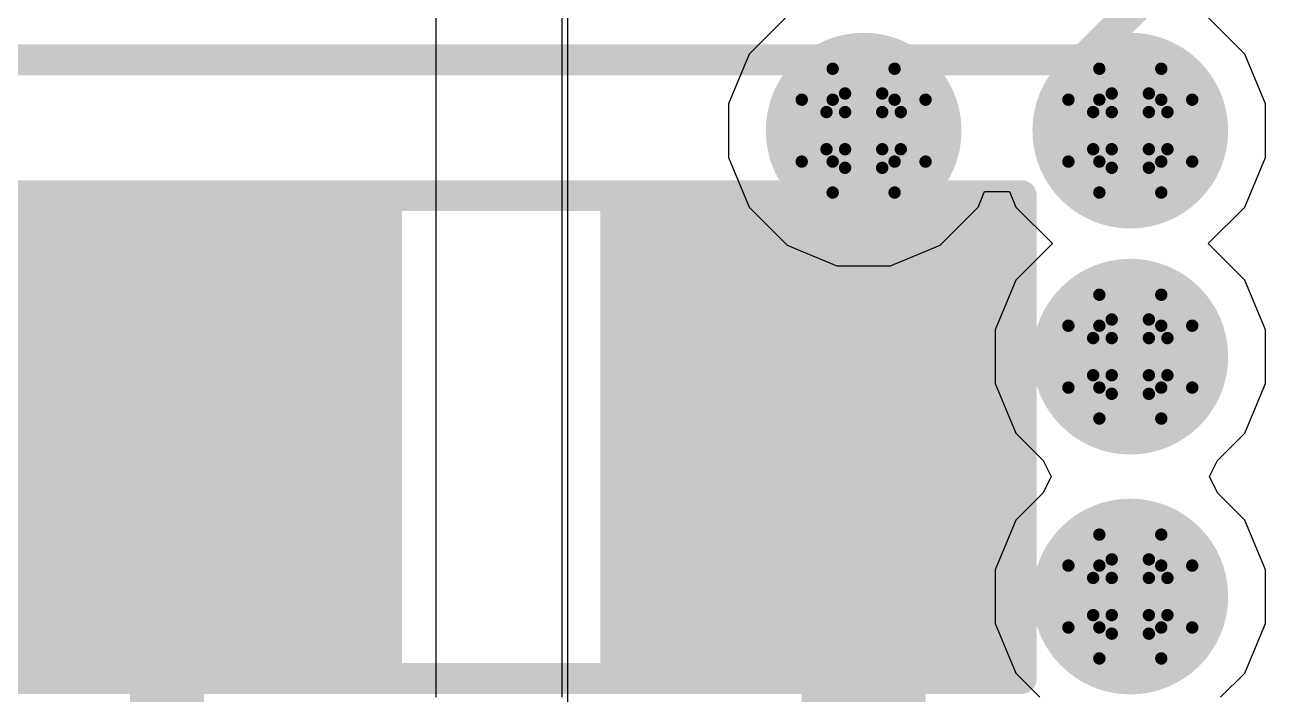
# Model space of a CAD drawing. Header units: inches. Extents: x -3 to 5259, y -3 to 5282.
# Drawn here: x 71.66 to 76.82, y 80.48 to 83.23 of the extents above; entities that cross this region are included whole.
import ezdxf

# ---------------------------------------------------------------- set-up
doc = ezdxf.new("R2010")
doc.units = ezdxf.units.IN
for name, color, linetype in [('Bottom Layer', 5, 'Continuous'), ('Bottom Solder', 6, 'Continuous'), ('Drill Drawing', 1, 'Continuous'), ('Layer 1', 16, 'Continuous'), ('Layer 2', 76, 'Continuous'), ('Top Layer', 1, 'Continuous'), ('Top Overlay', 2, 'Continuous'), ('Top Paste', 8, 'Continuous'), ('Top Solder', 216, 'Continuous'), ('Via Holes', 16, 'Continuous')]:
    doc.layers.add(name, color=color, linetype=linetype)

# ---------------------------------------------------------------- blocks, each defined once
blk = doc.blocks.new('R___1206_40')
at = {"layer": 'Top Layer'}
for points in [[(-2.032, 0.889), (-0.508, 0.889), (-0.508, -0.889), (-2.032, -0.889)], [(0.508, 0.889), (2.032, 0.889), (2.032, -0.889), (0.508, -0.889)]]:
    blk.add_hatch(color=1, dxfattribs=at).paths.add_polyline_path(points)
at = {"layer": 'Top Paste'}
for points in [[(-2.032, 0.889), (-0.508, 0.889), (-0.508, -0.889), (-2.032, -0.889)], [(0.508, 0.889), (2.032, 0.889), (2.032, -0.889), (0.508, -0.889)]]:
    blk.add_hatch(color=8, dxfattribs=at).paths.add_polyline_path(points)
at = {"layer": 'Top Solder'}
for points in [[(-2.1336, 0.9906), (-0.4064, 0.9906), (-0.4064, -0.9906), (-2.1336, -0.9906)], [(0.4064, 0.9906), (2.1336, 0.9906), (2.1336, -0.9906), (0.4064, -0.9906)]]:
    blk.add_hatch(color=216, dxfattribs=at).paths.add_polyline_path(points)
at = {"layer": 'Top Overlay'}
for points in [[(-2.1336, 0.9906, 0.127, 0.127, 0), (-2.1336, -0.9906, 0.127, 0.127, 0)], [(2.1336, 0.9906, 0.127, 0.127, 0), (-2.1336, 0.9906, 0.127, 0.127, 0)], [(2.1336, 0.9906, 0.127, 0.127, 0), (2.1336, -0.9906, 0.127, 0.127, 0)], [(2.1336, -0.9906, 0.127, 0.127, 0), (-2.1336, -0.9906, 0.127, 0.127, 0)]]:
    blk.add_lwpolyline(points, format="xyseb", dxfattribs=at)
for points in [[(-2.1654, 0.9906, 0.0635, 0.0635, 1), (-2.1019, 0.9906, 0.0635, 0.0635, 1)], [(-2.1654, 0.9906, 0.0635, 0.0635, 1), (-2.1019, 0.9906, 0.0635, 0.0635, 1)], [(2.1018, 0.9906, 0.0635, 0.0635, 1), (2.1653, 0.9906, 0.0635, 0.0635, 1)], [(2.1018, 0.9906, 0.0635, 0.0635, 1), (2.1653, 0.9906, 0.0635, 0.0635, 1)], [(-2.1654, -0.9906, 0.0635, 0.0635, 1), (-2.1019, -0.9906, 0.0635, 0.0635, 1)], [(-2.1654, -0.9906, 0.0635, 0.0635, 1), (-2.1019, -0.9906, 0.0635, 0.0635, 1)], [(2.1018, -0.9906, 0.0635, 0.0635, 1), (2.1653, -0.9906, 0.0635, 0.0635, 1)], [(2.1018, -0.9906, 0.0635, 0.0635, 1), (2.1653, -0.9906, 0.0635, 0.0635, 1)]]:
    blk.add_lwpolyline(points, format="xyseb", close=True, dxfattribs=at)
blk = doc.blocks.new('SVZ1VM221FBRE00RAXXX_221')
at = {"layer": 'Top Overlay'}
for points in [[(-2.465, 4.2262, 0.127, 0.127, 0), (-4.2012, 2.49, 0.127, 0.127, 0)], [(4.2012, 4.2262, 0.127, 0.127, 0), (-2.465, 4.2262, 0.127, 0.127, 0)]]:
    blk.add_lwpolyline(points, format="xyseb", dxfattribs=at)
blk.add_lwpolyline([(-2.4967, 4.2262, 0.0635, 0.0635, 1), (-2.4332, 4.2262, 0.0635, 0.0635, 1)], format="xyseb", close=True, dxfattribs=at)
blk.add_lwpolyline([(-2.4967, 4.2262, 0.0635, 0.0635, 1), (-2.4332, 4.2262, 0.0635, 0.0635, 1)], format="xyseb", close=True, dxfattribs=at)

msp = doc.modelspace()

# ---------------------------------------------------------------- hatches: boundary and pattern name
at = {"layer": 'Bottom Layer'}
h = msp.add_hatch(color=5, dxfattribs=at)
edge = h.paths.add_edge_path()
edge.add_arc((75.0972, 82.7956), 0.3, 0, 360)
h = msp.add_hatch(color=5, dxfattribs=at)
edge = h.paths.add_edge_path()
edge.add_arc((76.1911, 82.7956), 0.3, 0, 360)
h = msp.add_hatch(color=5, dxfattribs=at)
edge = h.paths.add_edge_path()
edge.add_arc((76.1911, 81.8683), 0.3, 0, 360)
h = msp.add_hatch(color=5, dxfattribs=at)
edge = h.paths.add_edge_path()
edge.add_arc((76.1911, 80.8841), 0.3, 0, 360)
at = {"layer": 'Bottom Solder'}
h = msp.add_hatch(color=6, dxfattribs=at)
edge = h.paths.add_edge_path()
edge.add_arc((75.0972, 82.7956), 0.4016, 0, 360)
h = msp.add_hatch(color=6, dxfattribs=at)
edge = h.paths.add_edge_path()
edge.add_arc((76.1911, 82.7956), 0.4016, 0, 360)
h = msp.add_hatch(color=6, dxfattribs=at)
edge = h.paths.add_edge_path()
edge.add_arc((76.1911, 81.8683), 0.4016, 0, 360)
h = msp.add_hatch(color=6, dxfattribs=at)
edge = h.paths.add_edge_path()
edge.add_arc((76.1911, 80.8841), 0.4016, 0, 360)
at = {"layer": 'Layer 1'}
h = msp.add_hatch(color=16, dxfattribs=at)
edge = h.paths.add_edge_path()
edge.add_arc((75.0972, 82.7956), 0.3, 0, 360)
h = msp.add_hatch(color=16, dxfattribs=at)
edge = h.paths.add_edge_path()
edge.add_arc((76.1911, 82.7956), 0.3, 0, 360)
h = msp.add_hatch(color=16, dxfattribs=at)
edge = h.paths.add_edge_path()
edge.add_arc((76.1911, 81.8683), 0.3, 0, 360)
h = msp.add_hatch(color=16, dxfattribs=at)
edge = h.paths.add_edge_path()
edge.add_arc((76.1911, 80.8841), 0.3, 0, 360)
at = {"layer": 'Layer 2'}
h = msp.add_hatch(color=76, dxfattribs=at)
edge = h.paths.add_edge_path()
edge.add_arc((75.0972, 82.7956), 0.3, 0, 360)
h = msp.add_hatch(color=76, dxfattribs=at)
edge = h.paths.add_edge_path()
edge.add_arc((76.1911, 82.7956), 0.3, 0, 360)
h = msp.add_hatch(color=76, dxfattribs=at)
edge = h.paths.add_edge_path()
edge.add_arc((76.1911, 81.8683), 0.3, 0, 360)
h = msp.add_hatch(color=76, dxfattribs=at)
edge = h.paths.add_edge_path()
edge.add_arc((76.1911, 80.8841), 0.3, 0, 360)
at = {"layer": 'Top Layer'}
h = msp.add_hatch(color=1, dxfattribs=at)
edge = h.paths.add_edge_path()
edge.add_arc((75.0972, 82.7956), 0.3, 0, 360)
h = msp.add_hatch(color=1, dxfattribs=at)
edge = h.paths.add_edge_path()
edge.add_arc((76.1911, 82.7956), 0.3, 0, 360)
h = msp.add_hatch(color=1, dxfattribs=at)
edge = h.paths.add_edge_path()
edge.add_arc((76.1911, 81.8683), 0.3, 0, 360)
h = msp.add_hatch(color=1, dxfattribs=at)
edge = h.paths.add_edge_path()
edge.add_arc((76.1911, 80.8841), 0.3, 0, 360)
at = {"layer": 'Top Solder'}
h = msp.add_hatch(color=216, dxfattribs=at)
edge = h.paths.add_edge_path()
edge.add_arc((75.0972, 82.7956), 0.4016, 0, 360)
h = msp.add_hatch(color=216, dxfattribs=at)
edge = h.paths.add_edge_path()
edge.add_arc((76.1911, 82.7956), 0.4016, 0, 360)
h = msp.add_hatch(color=216, dxfattribs=at)
edge = h.paths.add_edge_path()
edge.add_arc((76.1911, 81.8683), 0.4016, 0, 360)
h = msp.add_hatch(color=216, dxfattribs=at)
edge = h.paths.add_edge_path()
edge.add_arc((76.1911, 80.8841), 0.4016, 0, 360)
at = {"layer": 'Via Holes'}
h = msp.add_hatch(color=7, dxfattribs=at)
edge = h.paths.add_edge_path()
edge.add_arc((75.0972, 82.7956), 0.15, 0, 360)
h = msp.add_hatch(color=7, dxfattribs=at)
edge = h.paths.add_edge_path()
edge.add_arc((76.1911, 82.7956), 0.15, 0, 360)
h = msp.add_hatch(color=7, dxfattribs=at)
edge = h.paths.add_edge_path()
edge.add_arc((76.1911, 81.8683), 0.15, 0, 360)
h = msp.add_hatch(color=7, dxfattribs=at)
edge = h.paths.add_edge_path()
edge.add_arc((76.1911, 80.8841), 0.15, 0, 360)

# ---------------------------------------------------------------- linework, layer by layer
at = {"layer": 'Drill Drawing'}
for points in [[(74.9702, 82.9226, 0.0508, 0.0508, 0), (74.9702, 83.0496, 0.0508, 0.0508, 0)], [(74.9702, 83.0496, 0.0508, 0.0508, 0), (75.2242, 83.0496, 0.0508, 0.0508, 0)], [(75.2242, 82.9226, 0.0508, 0.0508, 0), (75.2242, 83.0496, 0.0508, 0.0508, 0)], [(76.0641, 82.9226, 0.0508, 0.0508, 0), (76.0641, 83.0496, 0.0508, 0.0508, 0)], [(76.0641, 83.0496, 0.0508, 0.0508, 0), (76.3181, 83.0496, 0.0508, 0.0508, 0)], [(76.3181, 82.9226, 0.0508, 0.0508, 0), (76.3181, 83.0496, 0.0508, 0.0508, 0)], [(74.8432, 82.6686, 0.0508, 0.0508, 0), (74.8432, 82.9226, 0.0508, 0.0508, 0)], [(74.8432, 82.9226, 0.0508, 0.0508, 0), (74.9702, 82.9226, 0.0508, 0.0508, 0)], [(75.021, 82.8718, 0.0508, 0.0508, 0), (75.021, 82.948, 0.0508, 0.0508, 0)], [(75.021, 82.948, 0.0508, 0.0508, 0), (75.1734, 82.948, 0.0508, 0.0508, 0)], [(75.1734, 82.8718, 0.0508, 0.0508, 0), (75.1734, 82.948, 0.0508, 0.0508, 0)], [(75.2242, 82.9226, 0.0508, 0.0508, 0), (75.3512, 82.9226, 0.0508, 0.0508, 0)], [(75.3512, 82.6686, 0.0508, 0.0508, 0), (75.3512, 82.9226, 0.0508, 0.0508, 0)], [(75.9371, 82.6686, 0.0508, 0.0508, 0), (75.9371, 82.9226, 0.0508, 0.0508, 0)], [(75.9371, 82.9226, 0.0508, 0.0508, 0), (76.0641, 82.9226, 0.0508, 0.0508, 0)], [(76.1149, 82.8718, 0.0508, 0.0508, 0), (76.1149, 82.948, 0.0508, 0.0508, 0)], [(76.1149, 82.948, 0.0508, 0.0508, 0), (76.2673, 82.948, 0.0508, 0.0508, 0)], [(76.2673, 82.8718, 0.0508, 0.0508, 0), (76.2673, 82.948, 0.0508, 0.0508, 0)], [(76.3181, 82.9226, 0.0508, 0.0508, 0), (76.4451, 82.9226, 0.0508, 0.0508, 0)], [(76.4451, 82.6686, 0.0508, 0.0508, 0), (76.4451, 82.9226, 0.0508, 0.0508, 0)], [(74.9448, 82.7194, 0.0508, 0.0508, 0), (74.9448, 82.8718, 0.0508, 0.0508, 0)], [(74.9448, 82.8718, 0.0508, 0.0508, 0), (75.021, 82.8718, 0.0508, 0.0508, 0)], [(75.1734, 82.8718, 0.0508, 0.0508, 0), (75.2496, 82.8718, 0.0508, 0.0508, 0)], [(75.2496, 82.7194, 0.0508, 0.0508, 0), (75.2496, 82.8718, 0.0508, 0.0508, 0)], [(76.0387, 82.7194, 0.0508, 0.0508, 0), (76.0387, 82.8718, 0.0508, 0.0508, 0)], [(76.0387, 82.8718, 0.0508, 0.0508, 0), (76.1149, 82.8718, 0.0508, 0.0508, 0)], [(76.2673, 82.8718, 0.0508, 0.0508, 0), (76.3435, 82.8718, 0.0508, 0.0508, 0)], [(76.3435, 82.7194, 0.0508, 0.0508, 0), (76.3435, 82.8718, 0.0508, 0.0508, 0)], [(74.9448, 82.7194, 0.0508, 0.0508, 0), (75.021, 82.7194, 0.0508, 0.0508, 0)], [(75.021, 82.6432, 0.0508, 0.0508, 0), (75.021, 82.7194, 0.0508, 0.0508, 0)], [(75.1734, 82.7194, 0.0508, 0.0508, 0), (75.2496, 82.7194, 0.0508, 0.0508, 0)], [(75.1734, 82.6432, 0.0508, 0.0508, 0), (75.1734, 82.7194, 0.0508, 0.0508, 0)], [(76.0387, 82.7194, 0.0508, 0.0508, 0), (76.1149, 82.7194, 0.0508, 0.0508, 0)], [(76.1149, 82.6432, 0.0508, 0.0508, 0), (76.1149, 82.7194, 0.0508, 0.0508, 0)], [(76.2673, 82.7194, 0.0508, 0.0508, 0), (76.3435, 82.7194, 0.0508, 0.0508, 0)], [(76.2673, 82.6432, 0.0508, 0.0508, 0), (76.2673, 82.7194, 0.0508, 0.0508, 0)], [(74.8432, 82.6686, 0.0508, 0.0508, 0), (74.9702, 82.6686, 0.0508, 0.0508, 0)], [(74.9702, 82.5416, 0.0508, 0.0508, 0), (74.9702, 82.6686, 0.0508, 0.0508, 0)], [(75.2242, 82.6686, 0.0508, 0.0508, 0), (75.3512, 82.6686, 0.0508, 0.0508, 0)], [(75.2242, 82.5416, 0.0508, 0.0508, 0), (75.2242, 82.6686, 0.0508, 0.0508, 0)], [(75.9371, 82.6686, 0.0508, 0.0508, 0), (76.0641, 82.6686, 0.0508, 0.0508, 0)], [(76.0641, 82.5416, 0.0508, 0.0508, 0), (76.0641, 82.6686, 0.0508, 0.0508, 0)], [(76.3181, 82.6686, 0.0508, 0.0508, 0), (76.4451, 82.6686, 0.0508, 0.0508, 0)], [(76.3181, 82.5416, 0.0508, 0.0508, 0), (76.3181, 82.6686, 0.0508, 0.0508, 0)], [(75.021, 82.6432, 0.0508, 0.0508, 0), (75.1734, 82.6432, 0.0508, 0.0508, 0)], [(76.1149, 82.6432, 0.0508, 0.0508, 0), (76.2673, 82.6432, 0.0508, 0.0508, 0)], [(74.9702, 82.5416, 0.0508, 0.0508, 0), (75.2242, 82.5416, 0.0508, 0.0508, 0)], [(76.0641, 82.5416, 0.0508, 0.0508, 0), (76.3181, 82.5416, 0.0508, 0.0508, 0)], [(76.0641, 81.9953, 0.0508, 0.0508, 0), (76.0641, 82.1223, 0.0508, 0.0508, 0)], [(76.0641, 82.1223, 0.0508, 0.0508, 0), (76.3181, 82.1223, 0.0508, 0.0508, 0)], [(76.3181, 81.9953, 0.0508, 0.0508, 0), (76.3181, 82.1223, 0.0508, 0.0508, 0)], [(75.9371, 81.7413, 0.0508, 0.0508, 0), (75.9371, 81.9953, 0.0508, 0.0508, 0)], [(75.9371, 81.9953, 0.0508, 0.0508, 0), (76.0641, 81.9953, 0.0508, 0.0508, 0)], [(76.1149, 81.9445, 0.0508, 0.0508, 0), (76.1149, 82.0207, 0.0508, 0.0508, 0)], [(76.1149, 82.0207, 0.0508, 0.0508, 0), (76.2673, 82.0207, 0.0508, 0.0508, 0)], [(76.2673, 81.9445, 0.0508, 0.0508, 0), (76.2673, 82.0207, 0.0508, 0.0508, 0)], [(76.3181, 81.9953, 0.0508, 0.0508, 0), (76.4451, 81.9953, 0.0508, 0.0508, 0)], [(76.4451, 81.7413, 0.0508, 0.0508, 0), (76.4451, 81.9953, 0.0508, 0.0508, 0)], [(76.0387, 81.7921, 0.0508, 0.0508, 0), (76.0387, 81.9445, 0.0508, 0.0508, 0)], [(76.0387, 81.9445, 0.0508, 0.0508, 0), (76.1149, 81.9445, 0.0508, 0.0508, 0)], [(76.2673, 81.9445, 0.0508, 0.0508, 0), (76.3435, 81.9445, 0.0508, 0.0508, 0)], [(76.3435, 81.7921, 0.0508, 0.0508, 0), (76.3435, 81.9445, 0.0508, 0.0508, 0)], [(76.0387, 81.7921, 0.0508, 0.0508, 0), (76.1149, 81.7921, 0.0508, 0.0508, 0)], [(76.1149, 81.7159, 0.0508, 0.0508, 0), (76.1149, 81.7921, 0.0508, 0.0508, 0)], [(76.2673, 81.7921, 0.0508, 0.0508, 0), (76.3435, 81.7921, 0.0508, 0.0508, 0)], [(76.2673, 81.7159, 0.0508, 0.0508, 0), (76.2673, 81.7921, 0.0508, 0.0508, 0)], [(75.9371, 81.7413, 0.0508, 0.0508, 0), (76.0641, 81.7413, 0.0508, 0.0508, 0)], [(76.0641, 81.6143, 0.0508, 0.0508, 0), (76.0641, 81.7413, 0.0508, 0.0508, 0)], [(76.3181, 81.7413, 0.0508, 0.0508, 0), (76.4451, 81.7413, 0.0508, 0.0508, 0)], [(76.3181, 81.6143, 0.0508, 0.0508, 0), (76.3181, 81.7413, 0.0508, 0.0508, 0)], [(76.1149, 81.7159, 0.0508, 0.0508, 0), (76.2673, 81.7159, 0.0508, 0.0508, 0)], [(76.0641, 81.6143, 0.0508, 0.0508, 0), (76.3181, 81.6143, 0.0508, 0.0508, 0)], [(76.0641, 81.0111, 0.0508, 0.0508, 0), (76.0641, 81.1381, 0.0508, 0.0508, 0)], [(76.0641, 81.1381, 0.0508, 0.0508, 0), (76.3181, 81.1381, 0.0508, 0.0508, 0)], [(76.3181, 81.0111, 0.0508, 0.0508, 0), (76.3181, 81.1381, 0.0508, 0.0508, 0)], [(75.9371, 80.7571, 0.0508, 0.0508, 0), (75.9371, 81.0111, 0.0508, 0.0508, 0)], [(75.9371, 81.0111, 0.0508, 0.0508, 0), (76.0641, 81.0111, 0.0508, 0.0508, 0)], [(76.1149, 80.9603, 0.0508, 0.0508, 0), (76.1149, 81.0365, 0.0508, 0.0508, 0)], [(76.1149, 81.0365, 0.0508, 0.0508, 0), (76.2673, 81.0365, 0.0508, 0.0508, 0)], [(76.2673, 80.9603, 0.0508, 0.0508, 0), (76.2673, 81.0365, 0.0508, 0.0508, 0)], [(76.3181, 81.0111, 0.0508, 0.0508, 0), (76.4451, 81.0111, 0.0508, 0.0508, 0)], [(76.4451, 80.7571, 0.0508, 0.0508, 0), (76.4451, 81.0111, 0.0508, 0.0508, 0)], [(76.0387, 80.8079, 0.0508, 0.0508, 0), (76.0387, 80.9603, 0.0508, 0.0508, 0)], [(76.0387, 80.9603, 0.0508, 0.0508, 0), (76.1149, 80.9603, 0.0508, 0.0508, 0)], [(76.2673, 80.9603, 0.0508, 0.0508, 0), (76.3435, 80.9603, 0.0508, 0.0508, 0)], [(76.3435, 80.8079, 0.0508, 0.0508, 0), (76.3435, 80.9603, 0.0508, 0.0508, 0)], [(76.0387, 80.8079, 0.0508, 0.0508, 0), (76.1149, 80.8079, 0.0508, 0.0508, 0)], [(76.1149, 80.7317, 0.0508, 0.0508, 0), (76.1149, 80.8079, 0.0508, 0.0508, 0)], [(76.2673, 80.8079, 0.0508, 0.0508, 0), (76.3435, 80.8079, 0.0508, 0.0508, 0)], [(76.2673, 80.7317, 0.0508, 0.0508, 0), (76.2673, 80.8079, 0.0508, 0.0508, 0)], [(75.9371, 80.7571, 0.0508, 0.0508, 0), (76.0641, 80.7571, 0.0508, 0.0508, 0)], [(76.0641, 80.6301, 0.0508, 0.0508, 0), (76.0641, 80.7571, 0.0508, 0.0508, 0)], [(76.3181, 80.7571, 0.0508, 0.0508, 0), (76.4451, 80.7571, 0.0508, 0.0508, 0)], [(76.3181, 80.6301, 0.0508, 0.0508, 0), (76.3181, 80.7571, 0.0508, 0.0508, 0)], [(76.1149, 80.7317, 0.0508, 0.0508, 0), (76.2673, 80.7317, 0.0508, 0.0508, 0)], [(76.0641, 80.6301, 0.0508, 0.0508, 0), (76.3181, 80.6301, 0.0508, 0.0508, 0)]]:
    msp.add_lwpolyline(points, format="xyseb", dxfattribs=at)
for points in [[(74.9575, 83.0496, 0.0254, 0.0254, 1), (74.9829, 83.0496, 0.0254, 0.0254, 1)], [(74.9575, 83.0496, 0.0254, 0.0254, 1), (74.9829, 83.0496, 0.0254, 0.0254, 1)], [(75.2115, 83.0496, 0.0254, 0.0254, 1), (75.2369, 83.0496, 0.0254, 0.0254, 1)], [(75.2115, 83.0496, 0.0254, 0.0254, 1), (75.2369, 83.0496, 0.0254, 0.0254, 1)], [(76.0514, 83.0496, 0.0254, 0.0254, 1), (76.0768, 83.0496, 0.0254, 0.0254, 1)], [(76.0514, 83.0496, 0.0254, 0.0254, 1), (76.0768, 83.0496, 0.0254, 0.0254, 1)], [(76.3054, 83.0496, 0.0254, 0.0254, 1), (76.3308, 83.0496, 0.0254, 0.0254, 1)], [(76.3054, 83.0496, 0.0254, 0.0254, 1), (76.3308, 83.0496, 0.0254, 0.0254, 1)], [(74.8305, 82.9226, 0.0254, 0.0254, 1), (74.8559, 82.9226, 0.0254, 0.0254, 1)], [(74.8305, 82.9226, 0.0254, 0.0254, 1), (74.8559, 82.9226, 0.0254, 0.0254, 1)], [(74.9575, 82.9226, 0.0254, 0.0254, 1), (74.9829, 82.9226, 0.0254, 0.0254, 1)], [(74.9575, 82.9226, 0.0254, 0.0254, 1), (74.9829, 82.9226, 0.0254, 0.0254, 1)], [(75.0083, 82.948, 0.0254, 0.0254, 1), (75.0337, 82.948, 0.0254, 0.0254, 1)], [(75.0083, 82.948, 0.0254, 0.0254, 1), (75.0337, 82.948, 0.0254, 0.0254, 1)], [(75.1607, 82.948, 0.0254, 0.0254, 1), (75.1861, 82.948, 0.0254, 0.0254, 1)], [(75.1607, 82.948, 0.0254, 0.0254, 1), (75.1861, 82.948, 0.0254, 0.0254, 1)], [(75.2115, 82.9226, 0.0254, 0.0254, 1), (75.2369, 82.9226, 0.0254, 0.0254, 1)], [(75.2115, 82.9226, 0.0254, 0.0254, 1), (75.2369, 82.9226, 0.0254, 0.0254, 1)], [(75.3385, 82.9226, 0.0254, 0.0254, 1), (75.3639, 82.9226, 0.0254, 0.0254, 1)], [(75.3385, 82.9226, 0.0254, 0.0254, 1), (75.3639, 82.9226, 0.0254, 0.0254, 1)], [(75.9244, 82.9226, 0.0254, 0.0254, 1), (75.9498, 82.9226, 0.0254, 0.0254, 1)], [(75.9244, 82.9226, 0.0254, 0.0254, 1), (75.9498, 82.9226, 0.0254, 0.0254, 1)], [(76.0514, 82.9226, 0.0254, 0.0254, 1), (76.0768, 82.9226, 0.0254, 0.0254, 1)], [(76.0514, 82.9226, 0.0254, 0.0254, 1), (76.0768, 82.9226, 0.0254, 0.0254, 1)], [(76.1022, 82.948, 0.0254, 0.0254, 1), (76.1276, 82.948, 0.0254, 0.0254, 1)], [(76.1022, 82.948, 0.0254, 0.0254, 1), (76.1276, 82.948, 0.0254, 0.0254, 1)], [(76.2546, 82.948, 0.0254, 0.0254, 1), (76.28, 82.948, 0.0254, 0.0254, 1)], [(76.2546, 82.948, 0.0254, 0.0254, 1), (76.28, 82.948, 0.0254, 0.0254, 1)], [(76.3054, 82.9226, 0.0254, 0.0254, 1), (76.3308, 82.9226, 0.0254, 0.0254, 1)], [(76.3054, 82.9226, 0.0254, 0.0254, 1), (76.3308, 82.9226, 0.0254, 0.0254, 1)], [(76.4324, 82.9226, 0.0254, 0.0254, 1), (76.4578, 82.9226, 0.0254, 0.0254, 1)], [(76.4324, 82.9226, 0.0254, 0.0254, 1), (76.4578, 82.9226, 0.0254, 0.0254, 1)], [(74.9321, 82.8718, 0.0254, 0.0254, 1), (74.9575, 82.8718, 0.0254, 0.0254, 1)], [(74.9321, 82.8718, 0.0254, 0.0254, 1), (74.9575, 82.8718, 0.0254, 0.0254, 1)], [(75.0083, 82.8718, 0.0254, 0.0254, 1), (75.0337, 82.8718, 0.0254, 0.0254, 1)], [(75.0083, 82.8718, 0.0254, 0.0254, 1), (75.0337, 82.8718, 0.0254, 0.0254, 1)], [(75.1607, 82.8718, 0.0254, 0.0254, 1), (75.1861, 82.8718, 0.0254, 0.0254, 1)], [(75.1607, 82.8718, 0.0254, 0.0254, 1), (75.1861, 82.8718, 0.0254, 0.0254, 1)], [(75.2369, 82.8718, 0.0254, 0.0254, 1), (75.2623, 82.8718, 0.0254, 0.0254, 1)], [(75.2369, 82.8718, 0.0254, 0.0254, 1), (75.2623, 82.8718, 0.0254, 0.0254, 1)], [(76.026, 82.8718, 0.0254, 0.0254, 1), (76.0514, 82.8718, 0.0254, 0.0254, 1)], [(76.026, 82.8718, 0.0254, 0.0254, 1), (76.0514, 82.8718, 0.0254, 0.0254, 1)], [(76.1022, 82.8718, 0.0254, 0.0254, 1), (76.1276, 82.8718, 0.0254, 0.0254, 1)], [(76.1022, 82.8718, 0.0254, 0.0254, 1), (76.1276, 82.8718, 0.0254, 0.0254, 1)], [(76.2546, 82.8718, 0.0254, 0.0254, 1), (76.28, 82.8718, 0.0254, 0.0254, 1)], [(76.2546, 82.8718, 0.0254, 0.0254, 1), (76.28, 82.8718, 0.0254, 0.0254, 1)], [(76.3308, 82.8718, 0.0254, 0.0254, 1), (76.3562, 82.8718, 0.0254, 0.0254, 1)], [(76.3308, 82.8718, 0.0254, 0.0254, 1), (76.3562, 82.8718, 0.0254, 0.0254, 1)], [(74.9321, 82.7194, 0.0254, 0.0254, 1), (74.9575, 82.7194, 0.0254, 0.0254, 1)], [(74.9321, 82.7194, 0.0254, 0.0254, 1), (74.9575, 82.7194, 0.0254, 0.0254, 1)], [(75.0083, 82.7194, 0.0254, 0.0254, 1), (75.0337, 82.7194, 0.0254, 0.0254, 1)], [(75.0083, 82.7194, 0.0254, 0.0254, 1), (75.0337, 82.7194, 0.0254, 0.0254, 1)], [(75.1607, 82.7194, 0.0254, 0.0254, 1), (75.1861, 82.7194, 0.0254, 0.0254, 1)], [(75.1607, 82.7194, 0.0254, 0.0254, 1), (75.1861, 82.7194, 0.0254, 0.0254, 1)], [(75.2369, 82.7194, 0.0254, 0.0254, 1), (75.2623, 82.7194, 0.0254, 0.0254, 1)], [(75.2369, 82.7194, 0.0254, 0.0254, 1), (75.2623, 82.7194, 0.0254, 0.0254, 1)], [(76.026, 82.7194, 0.0254, 0.0254, 1), (76.0514, 82.7194, 0.0254, 0.0254, 1)], [(76.026, 82.7194, 0.0254, 0.0254, 1), (76.0514, 82.7194, 0.0254, 0.0254, 1)], [(76.1022, 82.7194, 0.0254, 0.0254, 1), (76.1276, 82.7194, 0.0254, 0.0254, 1)], [(76.1022, 82.7194, 0.0254, 0.0254, 1), (76.1276, 82.7194, 0.0254, 0.0254, 1)], [(76.2546, 82.7194, 0.0254, 0.0254, 1), (76.28, 82.7194, 0.0254, 0.0254, 1)], [(76.2546, 82.7194, 0.0254, 0.0254, 1), (76.28, 82.7194, 0.0254, 0.0254, 1)], [(76.3308, 82.7194, 0.0254, 0.0254, 1), (76.3562, 82.7194, 0.0254, 0.0254, 1)], [(76.3308, 82.7194, 0.0254, 0.0254, 1), (76.3562, 82.7194, 0.0254, 0.0254, 1)], [(74.8305, 82.6686, 0.0254, 0.0254, 1), (74.8559, 82.6686, 0.0254, 0.0254, 1)], [(74.8305, 82.6686, 0.0254, 0.0254, 1), (74.8559, 82.6686, 0.0254, 0.0254, 1)], [(74.9575, 82.6686, 0.0254, 0.0254, 1), (74.9829, 82.6686, 0.0254, 0.0254, 1)], [(74.9575, 82.6686, 0.0254, 0.0254, 1), (74.9829, 82.6686, 0.0254, 0.0254, 1)], [(75.2115, 82.6686, 0.0254, 0.0254, 1), (75.2369, 82.6686, 0.0254, 0.0254, 1)], [(75.2115, 82.6686, 0.0254, 0.0254, 1), (75.2369, 82.6686, 0.0254, 0.0254, 1)], [(75.3385, 82.6686, 0.0254, 0.0254, 1), (75.3639, 82.6686, 0.0254, 0.0254, 1)], [(75.3385, 82.6686, 0.0254, 0.0254, 1), (75.3639, 82.6686, 0.0254, 0.0254, 1)], [(75.9244, 82.6686, 0.0254, 0.0254, 1), (75.9498, 82.6686, 0.0254, 0.0254, 1)], [(75.9244, 82.6686, 0.0254, 0.0254, 1), (75.9498, 82.6686, 0.0254, 0.0254, 1)], [(76.0514, 82.6686, 0.0254, 0.0254, 1), (76.0768, 82.6686, 0.0254, 0.0254, 1)], [(76.0514, 82.6686, 0.0254, 0.0254, 1), (76.0768, 82.6686, 0.0254, 0.0254, 1)], [(76.3054, 82.6686, 0.0254, 0.0254, 1), (76.3308, 82.6686, 0.0254, 0.0254, 1)], [(76.3054, 82.6686, 0.0254, 0.0254, 1), (76.3308, 82.6686, 0.0254, 0.0254, 1)], [(76.4324, 82.6686, 0.0254, 0.0254, 1), (76.4578, 82.6686, 0.0254, 0.0254, 1)], [(76.4324, 82.6686, 0.0254, 0.0254, 1), (76.4578, 82.6686, 0.0254, 0.0254, 1)], [(75.0083, 82.6432, 0.0254, 0.0254, 1), (75.0337, 82.6432, 0.0254, 0.0254, 1)], [(75.0083, 82.6432, 0.0254, 0.0254, 1), (75.0337, 82.6432, 0.0254, 0.0254, 1)], [(75.1607, 82.6432, 0.0254, 0.0254, 1), (75.1861, 82.6432, 0.0254, 0.0254, 1)], [(75.1607, 82.6432, 0.0254, 0.0254, 1), (75.1861, 82.6432, 0.0254, 0.0254, 1)], [(76.1022, 82.6432, 0.0254, 0.0254, 1), (76.1276, 82.6432, 0.0254, 0.0254, 1)], [(76.1022, 82.6432, 0.0254, 0.0254, 1), (76.1276, 82.6432, 0.0254, 0.0254, 1)], [(76.2546, 82.6432, 0.0254, 0.0254, 1), (76.28, 82.6432, 0.0254, 0.0254, 1)], [(76.2546, 82.6432, 0.0254, 0.0254, 1), (76.28, 82.6432, 0.0254, 0.0254, 1)], [(74.9575, 82.5416, 0.0254, 0.0254, 1), (74.9829, 82.5416, 0.0254, 0.0254, 1)], [(74.9575, 82.5416, 0.0254, 0.0254, 1), (74.9829, 82.5416, 0.0254, 0.0254, 1)], [(75.2115, 82.5416, 0.0254, 0.0254, 1), (75.2369, 82.5416, 0.0254, 0.0254, 1)], [(75.2115, 82.5416, 0.0254, 0.0254, 1), (75.2369, 82.5416, 0.0254, 0.0254, 1)], [(76.0514, 82.5416, 0.0254, 0.0254, 1), (76.0768, 82.5416, 0.0254, 0.0254, 1)], [(76.0514, 82.5416, 0.0254, 0.0254, 1), (76.0768, 82.5416, 0.0254, 0.0254, 1)], [(76.3054, 82.5416, 0.0254, 0.0254, 1), (76.3308, 82.5416, 0.0254, 0.0254, 1)], [(76.3054, 82.5416, 0.0254, 0.0254, 1), (76.3308, 82.5416, 0.0254, 0.0254, 1)], [(76.0514, 82.1223, 0.0254, 0.0254, 1), (76.0768, 82.1223, 0.0254, 0.0254, 1)], [(76.0514, 82.1223, 0.0254, 0.0254, 1), (76.0768, 82.1223, 0.0254, 0.0254, 1)], [(76.3054, 82.1223, 0.0254, 0.0254, 1), (76.3308, 82.1223, 0.0254, 0.0254, 1)], [(76.3054, 82.1223, 0.0254, 0.0254, 1), (76.3308, 82.1223, 0.0254, 0.0254, 1)], [(75.9244, 81.9953, 0.0254, 0.0254, 1), (75.9498, 81.9953, 0.0254, 0.0254, 1)], [(75.9244, 81.9953, 0.0254, 0.0254, 1), (75.9498, 81.9953, 0.0254, 0.0254, 1)], [(76.0514, 81.9953, 0.0254, 0.0254, 1), (76.0768, 81.9953, 0.0254, 0.0254, 1)], [(76.0514, 81.9953, 0.0254, 0.0254, 1), (76.0768, 81.9953, 0.0254, 0.0254, 1)], [(76.1022, 82.0207, 0.0254, 0.0254, 1), (76.1276, 82.0207, 0.0254, 0.0254, 1)], [(76.1022, 82.0207, 0.0254, 0.0254, 1), (76.1276, 82.0207, 0.0254, 0.0254, 1)], [(76.2546, 82.0207, 0.0254, 0.0254, 1), (76.28, 82.0207, 0.0254, 0.0254, 1)], [(76.2546, 82.0207, 0.0254, 0.0254, 1), (76.28, 82.0207, 0.0254, 0.0254, 1)], [(76.3054, 81.9953, 0.0254, 0.0254, 1), (76.3308, 81.9953, 0.0254, 0.0254, 1)], [(76.3054, 81.9953, 0.0254, 0.0254, 1), (76.3308, 81.9953, 0.0254, 0.0254, 1)], [(76.4324, 81.9953, 0.0254, 0.0254, 1), (76.4578, 81.9953, 0.0254, 0.0254, 1)], [(76.4324, 81.9953, 0.0254, 0.0254, 1), (76.4578, 81.9953, 0.0254, 0.0254, 1)], [(76.026, 81.9445, 0.0254, 0.0254, 1), (76.0514, 81.9445, 0.0254, 0.0254, 1)], [(76.026, 81.9445, 0.0254, 0.0254, 1), (76.0514, 81.9445, 0.0254, 0.0254, 1)], [(76.1022, 81.9445, 0.0254, 0.0254, 1), (76.1276, 81.9445, 0.0254, 0.0254, 1)], [(76.1022, 81.9445, 0.0254, 0.0254, 1), (76.1276, 81.9445, 0.0254, 0.0254, 1)], [(76.2546, 81.9445, 0.0254, 0.0254, 1), (76.28, 81.9445, 0.0254, 0.0254, 1)], [(76.2546, 81.9445, 0.0254, 0.0254, 1), (76.28, 81.9445, 0.0254, 0.0254, 1)], [(76.3308, 81.9445, 0.0254, 0.0254, 1), (76.3562, 81.9445, 0.0254, 0.0254, 1)], [(76.3308, 81.9445, 0.0254, 0.0254, 1), (76.3562, 81.9445, 0.0254, 0.0254, 1)], [(76.026, 81.7921, 0.0254, 0.0254, 1), (76.0514, 81.7921, 0.0254, 0.0254, 1)], [(76.026, 81.7921, 0.0254, 0.0254, 1), (76.0514, 81.7921, 0.0254, 0.0254, 1)], [(76.1022, 81.7921, 0.0254, 0.0254, 1), (76.1276, 81.7921, 0.0254, 0.0254, 1)], [(76.1022, 81.7921, 0.0254, 0.0254, 1), (76.1276, 81.7921, 0.0254, 0.0254, 1)], [(76.2546, 81.7921, 0.0254, 0.0254, 1), (76.28, 81.7921, 0.0254, 0.0254, 1)], [(76.2546, 81.7921, 0.0254, 0.0254, 1), (76.28, 81.7921, 0.0254, 0.0254, 1)], [(76.3308, 81.7921, 0.0254, 0.0254, 1), (76.3562, 81.7921, 0.0254, 0.0254, 1)], [(76.3308, 81.7921, 0.0254, 0.0254, 1), (76.3562, 81.7921, 0.0254, 0.0254, 1)], [(75.9244, 81.7413, 0.0254, 0.0254, 1), (75.9498, 81.7413, 0.0254, 0.0254, 1)], [(75.9244, 81.7413, 0.0254, 0.0254, 1), (75.9498, 81.7413, 0.0254, 0.0254, 1)], [(76.0514, 81.7413, 0.0254, 0.0254, 1), (76.0768, 81.7413, 0.0254, 0.0254, 1)], [(76.0514, 81.7413, 0.0254, 0.0254, 1), (76.0768, 81.7413, 0.0254, 0.0254, 1)], [(76.3054, 81.7413, 0.0254, 0.0254, 1), (76.3308, 81.7413, 0.0254, 0.0254, 1)], [(76.3054, 81.7413, 0.0254, 0.0254, 1), (76.3308, 81.7413, 0.0254, 0.0254, 1)], [(76.4324, 81.7413, 0.0254, 0.0254, 1), (76.4578, 81.7413, 0.0254, 0.0254, 1)], [(76.4324, 81.7413, 0.0254, 0.0254, 1), (76.4578, 81.7413, 0.0254, 0.0254, 1)], [(76.1022, 81.7159, 0.0254, 0.0254, 1), (76.1276, 81.7159, 0.0254, 0.0254, 1)], [(76.1022, 81.7159, 0.0254, 0.0254, 1), (76.1276, 81.7159, 0.0254, 0.0254, 1)], [(76.2546, 81.7159, 0.0254, 0.0254, 1), (76.28, 81.7159, 0.0254, 0.0254, 1)], [(76.2546, 81.7159, 0.0254, 0.0254, 1), (76.28, 81.7159, 0.0254, 0.0254, 1)], [(76.0514, 81.6143, 0.0254, 0.0254, 1), (76.0768, 81.6143, 0.0254, 0.0254, 1)], [(76.0514, 81.6143, 0.0254, 0.0254, 1), (76.0768, 81.6143, 0.0254, 0.0254, 1)], [(76.3054, 81.6143, 0.0254, 0.0254, 1), (76.3308, 81.6143, 0.0254, 0.0254, 1)], [(76.3054, 81.6143, 0.0254, 0.0254, 1), (76.3308, 81.6143, 0.0254, 0.0254, 1)], [(76.0514, 81.1381, 0.0254, 0.0254, 1), (76.0768, 81.1381, 0.0254, 0.0254, 1)], [(76.0514, 81.1381, 0.0254, 0.0254, 1), (76.0768, 81.1381, 0.0254, 0.0254, 1)], [(76.3054, 81.1381, 0.0254, 0.0254, 1), (76.3308, 81.1381, 0.0254, 0.0254, 1)], [(76.3054, 81.1381, 0.0254, 0.0254, 1), (76.3308, 81.1381, 0.0254, 0.0254, 1)], [(75.9244, 81.0111, 0.0254, 0.0254, 1), (75.9498, 81.0111, 0.0254, 0.0254, 1)], [(75.9244, 81.0111, 0.0254, 0.0254, 1), (75.9498, 81.0111, 0.0254, 0.0254, 1)], [(76.0514, 81.0111, 0.0254, 0.0254, 1), (76.0768, 81.0111, 0.0254, 0.0254, 1)], [(76.0514, 81.0111, 0.0254, 0.0254, 1), (76.0768, 81.0111, 0.0254, 0.0254, 1)], [(76.1022, 81.0365, 0.0254, 0.0254, 1), (76.1276, 81.0365, 0.0254, 0.0254, 1)], [(76.1022, 81.0365, 0.0254, 0.0254, 1), (76.1276, 81.0365, 0.0254, 0.0254, 1)], [(76.2546, 81.0365, 0.0254, 0.0254, 1), (76.28, 81.0365, 0.0254, 0.0254, 1)], [(76.2546, 81.0365, 0.0254, 0.0254, 1), (76.28, 81.0365, 0.0254, 0.0254, 1)], [(76.3054, 81.0111, 0.0254, 0.0254, 1), (76.3308, 81.0111, 0.0254, 0.0254, 1)], [(76.3054, 81.0111, 0.0254, 0.0254, 1), (76.3308, 81.0111, 0.0254, 0.0254, 1)], [(76.4324, 81.0111, 0.0254, 0.0254, 1), (76.4578, 81.0111, 0.0254, 0.0254, 1)], [(76.4324, 81.0111, 0.0254, 0.0254, 1), (76.4578, 81.0111, 0.0254, 0.0254, 1)], [(76.026, 80.9603, 0.0254, 0.0254, 1), (76.0514, 80.9603, 0.0254, 0.0254, 1)], [(76.026, 80.9603, 0.0254, 0.0254, 1), (76.0514, 80.9603, 0.0254, 0.0254, 1)], [(76.1022, 80.9603, 0.0254, 0.0254, 1), (76.1276, 80.9603, 0.0254, 0.0254, 1)], [(76.1022, 80.9603, 0.0254, 0.0254, 1), (76.1276, 80.9603, 0.0254, 0.0254, 1)], [(76.2546, 80.9603, 0.0254, 0.0254, 1), (76.28, 80.9603, 0.0254, 0.0254, 1)], [(76.2546, 80.9603, 0.0254, 0.0254, 1), (76.28, 80.9603, 0.0254, 0.0254, 1)], [(76.3308, 80.9603, 0.0254, 0.0254, 1), (76.3562, 80.9603, 0.0254, 0.0254, 1)], [(76.3308, 80.9603, 0.0254, 0.0254, 1), (76.3562, 80.9603, 0.0254, 0.0254, 1)], [(76.026, 80.8079, 0.0254, 0.0254, 1), (76.0514, 80.8079, 0.0254, 0.0254, 1)], [(76.026, 80.8079, 0.0254, 0.0254, 1), (76.0514, 80.8079, 0.0254, 0.0254, 1)], [(76.1022, 80.8079, 0.0254, 0.0254, 1), (76.1276, 80.8079, 0.0254, 0.0254, 1)], [(76.1022, 80.8079, 0.0254, 0.0254, 1), (76.1276, 80.8079, 0.0254, 0.0254, 1)], [(76.2546, 80.8079, 0.0254, 0.0254, 1), (76.28, 80.8079, 0.0254, 0.0254, 1)], [(76.2546, 80.8079, 0.0254, 0.0254, 1), (76.28, 80.8079, 0.0254, 0.0254, 1)], [(76.3308, 80.8079, 0.0254, 0.0254, 1), (76.3562, 80.8079, 0.0254, 0.0254, 1)], [(76.3308, 80.8079, 0.0254, 0.0254, 1), (76.3562, 80.8079, 0.0254, 0.0254, 1)], [(75.9244, 80.7571, 0.0254, 0.0254, 1), (75.9498, 80.7571, 0.0254, 0.0254, 1)], [(75.9244, 80.7571, 0.0254, 0.0254, 1), (75.9498, 80.7571, 0.0254, 0.0254, 1)], [(76.0514, 80.7571, 0.0254, 0.0254, 1), (76.0768, 80.7571, 0.0254, 0.0254, 1)], [(76.0514, 80.7571, 0.0254, 0.0254, 1), (76.0768, 80.7571, 0.0254, 0.0254, 1)], [(76.3054, 80.7571, 0.0254, 0.0254, 1), (76.3308, 80.7571, 0.0254, 0.0254, 1)], [(76.3054, 80.7571, 0.0254, 0.0254, 1), (76.3308, 80.7571, 0.0254, 0.0254, 1)], [(76.4324, 80.7571, 0.0254, 0.0254, 1), (76.4578, 80.7571, 0.0254, 0.0254, 1)], [(76.4324, 80.7571, 0.0254, 0.0254, 1), (76.4578, 80.7571, 0.0254, 0.0254, 1)], [(76.1022, 80.7317, 0.0254, 0.0254, 1), (76.1276, 80.7317, 0.0254, 0.0254, 1)], [(76.1022, 80.7317, 0.0254, 0.0254, 1), (76.1276, 80.7317, 0.0254, 0.0254, 1)], [(76.2546, 80.7317, 0.0254, 0.0254, 1), (76.28, 80.7317, 0.0254, 0.0254, 1)], [(76.2546, 80.7317, 0.0254, 0.0254, 1), (76.28, 80.7317, 0.0254, 0.0254, 1)], [(76.0514, 80.6301, 0.0254, 0.0254, 1), (76.0768, 80.6301, 0.0254, 0.0254, 1)], [(76.0514, 80.6301, 0.0254, 0.0254, 1), (76.0768, 80.6301, 0.0254, 0.0254, 1)], [(76.3054, 80.6301, 0.0254, 0.0254, 1), (76.3308, 80.6301, 0.0254, 0.0254, 1)], [(76.3054, 80.6301, 0.0254, 0.0254, 1), (76.3308, 80.6301, 0.0254, 0.0254, 1)]]:
    msp.add_lwpolyline(points, format="xyseb", close=True, dxfattribs=at)
at = {"layer": 'Layer 2'}
for p, q in [((74.7774, 83.2593), (74.6276, 83.1094)), ((76.6607, 83.1094), (76.5109, 83.2593)), ((74.6276, 83.1094), (74.5432, 82.9058)), ((76.7451, 82.9058), (76.6607, 83.1094)), ((74.5432, 82.9058), (74.5432, 82.6854)), ((76.7451, 82.6854), (76.7451, 82.9058)), ((74.5432, 82.6854), (74.6276, 82.4818)), ((76.6607, 82.4818), (76.7451, 82.6854)), ((75.5669, 82.4818), (75.5934, 82.5457)), ((75.5934, 82.5457), (75.695, 82.5457)), ((75.695, 82.5457), (75.7214, 82.4818)), ((74.6276, 82.4818), (74.7834, 82.3259)), ((75.4111, 82.3259), (75.5669, 82.4818)), ((75.7214, 82.4818), (75.8713, 82.3319)), ((76.5109, 82.3319), (76.6607, 82.4818)), ((74.7834, 82.3259), (74.987, 82.2416)), ((75.2074, 82.2416), (75.4111, 82.3259)), ((75.8713, 82.3319), (75.7214, 82.1821)), ((76.6607, 82.1821), (76.5109, 82.3319)), ((74.987, 82.2416), (75.2074, 82.2416)), ((75.7214, 82.1821), (75.6371, 81.9785)), ((76.7451, 81.9785), (76.6607, 82.1821)), ((75.6371, 81.9785), (75.6371, 81.7581)), ((76.7451, 81.7581), (76.7451, 81.9785)), ((75.6371, 81.7581), (75.7214, 81.5545)), ((76.6607, 81.5545), (76.7451, 81.7581)), ((75.7214, 81.5545), (75.8333, 81.4426)), ((76.5489, 81.4426), (76.6607, 81.5545)), ((75.8333, 81.4426), (75.8662, 81.3762)), ((76.516, 81.3762), (76.5489, 81.4426)), ((75.8662, 81.3762), (75.8333, 81.3098)), ((76.5489, 81.3098), (76.516, 81.3762)), ((75.8333, 81.3098), (75.7214, 81.1979)), ((76.6607, 81.1979), (76.5489, 81.3098)), ((75.7214, 81.1979), (75.6371, 80.9943)), ((76.7451, 80.9943), (76.6607, 81.1979)), ((75.6371, 80.9943), (75.6371, 80.7739)), ((76.7451, 80.7739), (76.7451, 80.9943)), ((75.6371, 80.7739), (75.7214, 80.5703)), ((76.6607, 80.5703), (76.7451, 80.7739)), ((75.7214, 80.5703), (75.8206, 80.4711)), ((76.5616, 80.4711), (76.6607, 80.5703))]:
    msp.add_line(p, q, dxfattribs=at)
at = {"layer": 'Top Layer'}
for p, q in [((73.342, 91.1862), (73.342, 80.4715)), ((73.86, 80.4715), (73.86, 84.1561)), ((73.8844, 79.958), (73.8844, 84.1607))]:
    msp.add_line(p, q, dxfattribs=at)
for points in [[(72.2395, 77.8184, 0.3048, 0.3048, 0), (72.2395, 81.6969, 0.3048, 0.3048, 0)], [(74.8801, 81.3605, 0.2032, 0.2032, 0), (75.0972, 81.1433, 0.2032, 0.2032, 0)], [(75.0972, 79.9254, 0.508, 0.508, 0), (75.0972, 81.1433, 0.508, 0.508, 0)]]:
    msp.add_lwpolyline(points, format="xyseb", dxfattribs=at)
for points in [[(72.1633, 81.6969, 0.1524, 0.1524, 1), (72.3157, 81.6969, 0.1524, 0.1524, 1)], [(74.8293, 81.3605, 0.1016, 0.1016, 1), (74.9309, 81.3605, 0.1016, 0.1016, 1)], [(74.9702, 81.1433, 0.254, 0.254, 1), (75.2242, 81.1433, 0.254, 0.254, 1)], [(75.0464, 81.1433, 0.1016, 0.1016, 1), (75.148, 81.1433, 0.1016, 0.1016, 1)]]:
    msp.add_lwpolyline(points, format="xyseb", close=True, dxfattribs=at)

# ---------------------------------------------------------------- block references
at = {"rotation": 180}
for name, p in [('SVZ1VM221FBRE00RAXXX_221', (73.5338, 87.3118)), ('R___1206_40', (73.6101, 81.5383))]:
    msp.add_blockref(name, p, dxfattribs=at)

doc.saveas('drawing.dxf')
